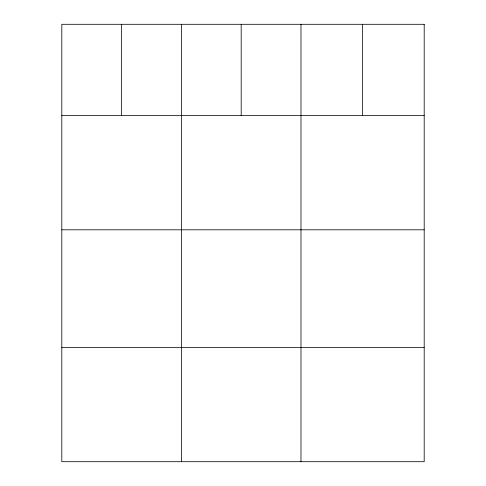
<?xml version="1.0" encoding="UTF-8"?>
<svg xmlns="http://www.w3.org/2000/svg" width="486" height="486" viewBox="0 0 486 486"><rect width="100%" height="100%" fill="white"/><g stroke="black" fill="none" stroke-linecap="round" stroke-linejoin="round"><path stroke-width="0.73" d="M61.807 115.589L424.193 115.589M61.807 229.805L424.193 229.805M61.807 347.484L424.193 347.484M362.586 24.3L362.586 115.589M300.98 24.3L300.98 461.7M241.19 24.3L241.19 115.589M181.393 24.3L181.393 461.7M121.603 24.3L121.603 115.589M424.193 24.3L61.807 24.3L61.807 461.7L424.193 461.7L424.193 24.3"/></g></svg>
